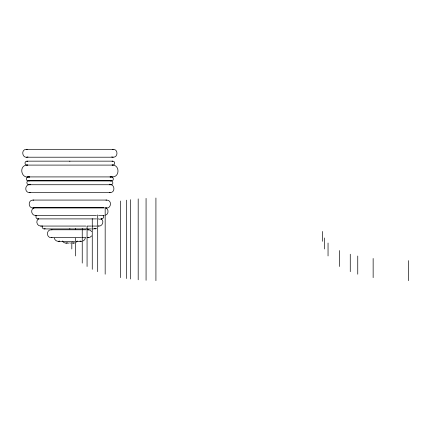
<?xml version="1.0" encoding="UTF-8"?>
<svg xmlns="http://www.w3.org/2000/svg" width="430" height="430" viewBox="0 0 430 430"><rect width="100%" height="100%" fill="white"/><g stroke="black" fill="none" stroke-linecap="round" stroke-linejoin="round"><path stroke-width="0.64" d="M85.339 238.091L84.522 239.859L82.909 241.042M42.473 225.874C41.629 227.115 42.608 228.975 44.123 228.927L91.375 228.927M77.293 240.95L76.271 242.203M36.485 215.527C35.271 216.693 36.206 218.929 37.883 218.897L96.599 218.897M91.73 235.876L89.881 237.387L87.709 237.661M38.56 218.816C35.292 220.724 36.948 226.25 40.716 226.062L85.785 226.062M30.073 184.164C27.208 186.663 25.069 180.675 28.912 180.686M110.112 177.456C112.778 174.983 115.165 180.681 111.504 180.826L28.186 180.826C24.531 180.681 26.918 174.983 29.584 177.456M34.078 207.824C30.095 209.168 31.342 215.65 35.534 215.441L96.487 215.441M45.204 228.604L44.123 228.927M105.613 215.161C108.871 214.043 108.871 208.942 105.613 207.824M96.648 228.604L92.697 228.927M59.689 241.042C57.48 241.993 54.723 240.456 54.352 238.091M67.359 242.805C65.548 243.563 63.269 242.713 62.404 240.95M27.982 156.934C22.365 159.272 20.404 149.21 26.531 149.317L113.165 149.317C118.245 149.102 118.245 157.423 113.165 157.208L26.531 157.208M29.6 176.499C21.172 180.014 18.232 164.921 27.418 165.077M74.874 242.928L72.632 243.084M26.896 161.148C24.37 161.089 24.37 165.152 26.896 165.093L112.8 165.093C115.321 165.152 115.321 161.089 112.8 161.148L26.896 161.148L27.622 161.288M26.896 165.093L27.622 164.953M112.074 161.288L112.8 161.148M110.29 180.933C113.095 179.81 114.052 184.75 111.021 184.739L28.676 184.739M37.883 218.897L38.609 218.757M98.239 218.897C100.4 219.854 105.425 218.558 103.205 215.527M112.445 149.382L113.165 149.317M27.418 176.918L112.273 176.918C119.9 177.235 119.9 164.76 112.273 165.077M109.419 184.739C114.848 183.556 115.708 192.742 110.134 192.565L29.557 192.565C23.989 192.742 24.849 183.556 30.277 184.739M29.557 192.565L30.277 192.5M106.065 207.959C111.456 208.883 112.176 199.918 106.678 200.068L33.013 200.068C27.928 199.853 27.928 208.174 33.013 207.959L104.092 207.959M105.963 200.133L106.678 200.068M33.013 207.959L35.534 207.545L104.162 207.545M35.534 215.441L36.249 215.371M40.716 226.062L41.436 225.997M81.56 229.77L51.267 229.77C46.182 229.555 46.182 237.876 51.267 237.661L81.56 237.661M98.492 226.062C102.453 226.691 104.624 220.869 101.136 218.816M87.709 229.835L89.881 230.045L91.73 231.555M51.267 237.661L51.982 237.596M111.021 180.793L28.676 180.793L29.401 180.933M98.567 215.441L104.162 215.441L103.442 215.371M87.016 226.062L91.482 226.062M92.461 226.062L96.933 226.062M82.286 229.77L85.898 229.77M87.709 229.77L88.43 229.77M82.286 237.661L85.898 237.661M58.233 241.321L70.891 241.321M71.96 241.321L74.653 241.321M76.201 241.321L81.265 241.321M65.908 243.084L68.762 243.084M70.563 243.084L70.928 243.084M73.788 243.084L72.702 242.928M26.531 149.317L27.251 149.382M113.165 157.208L111.709 156.934M112.273 176.918L110.096 176.499M109.419 192.5L110.134 192.565M33.013 200.068L33.733 200.133M105.963 207.894L106.678 207.959M98.26 225.997L98.975 226.062M51.267 229.77L51.982 229.835M87.709 237.596L88.43 237.661M81.458 241.321L80.007 241.042M112.074 164.953L112.8 165.093M110.779 180.686L111.504 180.826M111.021 184.739L109.623 184.164M101.088 218.757L101.813 218.897M95.567 228.927L94.487 228.604M408.5 260.618L408.5 280.683M373.143 258.468L373.143 277.656M357.749 256.017L357.749 274.2M350.267 254.232L350.267 271.685M339.646 250.55L339.646 266.498M328.047 243.025L328.047 255.947M324.387 237.973L324.387 248.981M322.624 231.458L322.624 241.3M155.923 197.999L155.923 280.683M146.066 198.364L146.066 280.317M138.191 198.886L138.191 279.796M130.338 199.654L130.338 279.027M126.42 200.143L126.42 278.538M120.567 201.025L120.567 277.656M105.173 207.631L105.173 274.2M97.696 214.898L97.696 271.685M92.262 218.655L92.262 269.33M87.07 226.325L87.07 266.498M82.237 228.464L82.237 263.09M75.47 228.464L75.47 229.389M75.47 238.155L75.47 255.947M71.815 241.391L71.815 248.981M69.848 161.153L69.848 161.46M69.848 228.534L69.848 228.921M69.848 242.724L69.848 243.074"/></g></svg>
